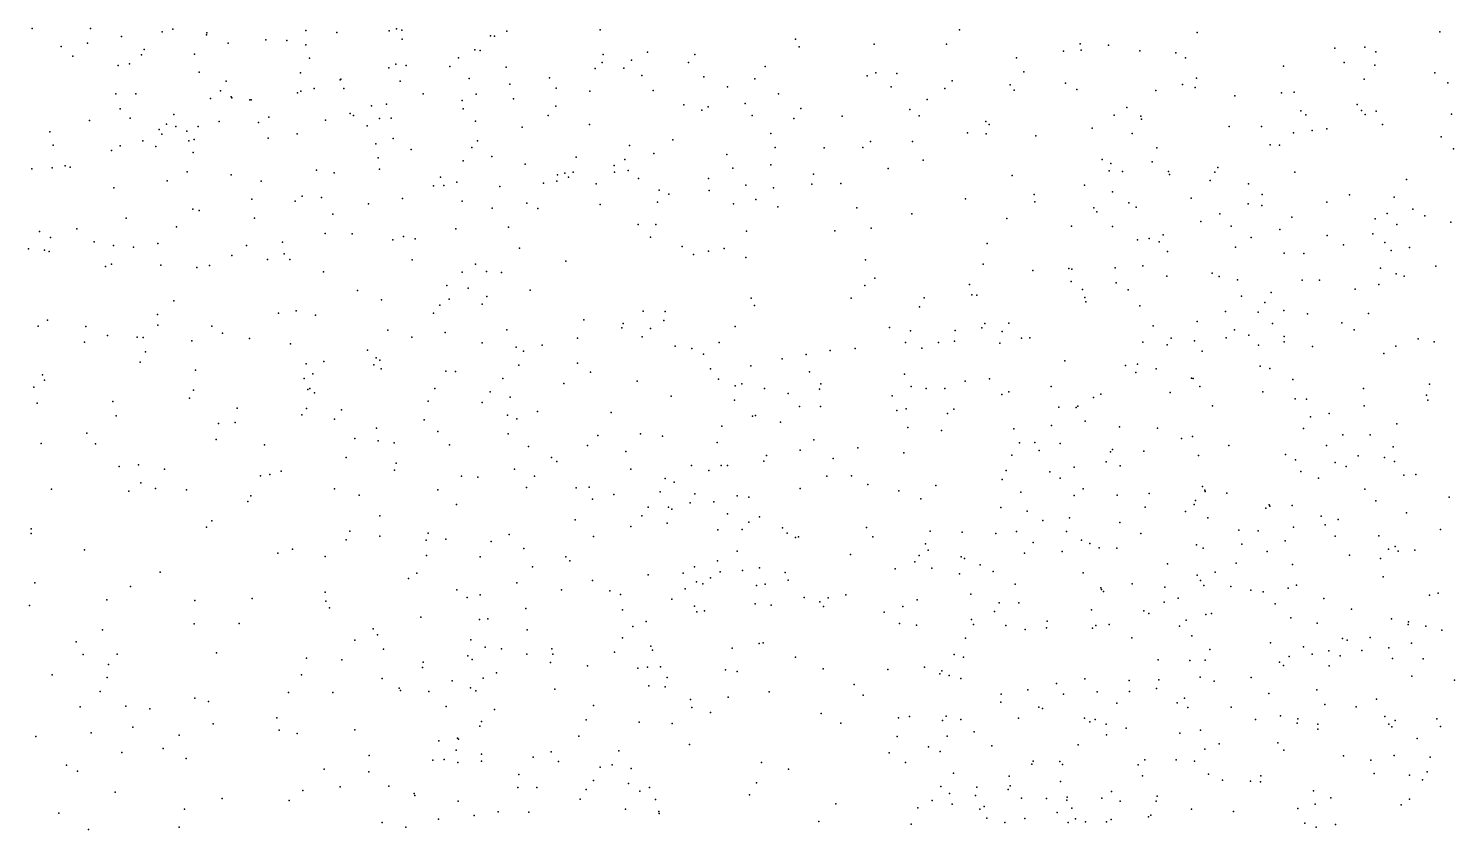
# Model space of a CAD drawing. Header units: metres. Extents: x -23.9 to 23.9, y -28.5 to 28.5.
# Drawn here: x -2.991 to -1.5, y 1.69 to 2.528 of the extents above; entities that cross this region are included whole.
import ezdxf

# ---------------------------------------------------------------- set-up
doc = ezdxf.new("R2010")
doc.units = ezdxf.units.M

msp = doc.modelspace()

# ---------------------------------------------------------------- linework, layer by layer
for p in [(-2.9878, 2.5278, 25.5295), (-2.9268, 2.5279, 26.5527), (-2.8516, 2.5243, 12.2034), (-2.8405, 2.5273, 15.6353), (-2.8055, 2.5212, 11.4111), (-2.8051, 2.5232, 12.7912), (-2.7015, 2.5257, 26.2805), (-2.6691, 2.5237, 26.8213), (-2.6141, 2.5254, 27.6573), (-2.6065, 2.5277, 26.7381), (-2.601, 2.5261, 23.3274), (-2.4911, 2.5251, 14.0957), (-2.3935, 2.5266, 11.1531), (-2.0177, 2.5266, 11.2001), (-1.769, 2.5236, 25.8879), (-1.5152, 2.5243, 24.2584), (-2.9575, 2.5092, 27.2172), (-2.9297, 2.5125, 11.6852), (-2.8944, 2.5194, 26.6324), (-2.8705, 2.5059, 26.7122), (-2.7825, 2.5127, 12.9155), (-2.7434, 2.516, 26.9527), (-2.7213, 2.5153, 27.549), (-2.7015, 2.5108, 12.6779), (-2.6005, 2.5169, 13.9158), (-2.5084, 2.5204, 25.2455), (-2.5041, 2.5198, 13.9027), (-2.1891, 2.5168, 25.6775), (-2.1853, 2.5088, 24.5474), (-2.1069, 2.5116, 25.7114), (-2.0312, 2.5115, 22.9679), (-1.8913, 2.512, 24.4726), (-1.8619, 2.5105, 25.9055), (-1.6251, 2.5075, 24.3779), (-1.5936, 2.5084, 25.837), (-2.9453, 2.499, 11.7833), (-2.8859, 2.491, 11.5794), (-2.8732, 2.5005, 27.1105), (-2.8178, 2.501, 23.8413), (-2.6975, 2.4969, 12.4939), (-2.5416, 2.4971, 26.4778), (-2.5247, 2.5057, 26.6398), (-2.5192, 2.5049, 14.1776), (-2.3914, 2.4925, 24.8138), (-2.3904, 2.5008, 24.9055), (-2.3609, 2.4949, 14.6169), (-2.3441, 2.5031, 14.0003), (-2.3011, 2.4922, 15.2808), (-2.2946, 2.5008, 27.8071), (-1.9579, 2.4973, 24.5267), (-1.9089, 2.5042, 22.8458), (-1.8903, 2.5051, 27.7774), (-1.8291, 2.5047, 22.7901), (-1.7913, 2.5026, 24.9813), (-1.7814, 2.4971, 24.8886), (-1.6152, 2.4922, 24.6141), (-1.582, 2.5036, 25.491), (-2.8979, 2.4892, 12.8452), (-2.8131, 2.4821, 27.5087), (-2.7071, 2.4816, 12.9907), (-2.6146, 2.4866, 15.5915), (-2.6073, 2.4905, 25.3798), (-2.5966, 2.4891, 5.761), (-2.5508, 2.4883, 13.7836), (-2.4919, 2.4876, 14.3429), (-2.4464, 2.4763, 25.1746), (-2.3989, 2.486, 25.0234), (-2.3687, 2.4864, 23.1807), (-2.3498, 2.4787, 25.7262), (-2.2851, 2.4773, 23.1504), (-2.2209, 2.4883, 11.5292), (-2.1141, 2.4784, 13.9934), (-2.1053, 2.4816, 27.8327), (-2.0833, 2.4807, 24.5655), (-1.9503, 2.4827, 25.8736), (-1.6787, 2.4886, 24.6756), (-1.5832, 2.4894, 11.4263), (-1.5203, 2.4815, 24.4342), (-2.7907, 2.4628, 4.9235), (-2.7846, 2.4728, 27.6252), (-2.7065, 2.4625, 23.448), (-2.6926, 2.465, 12.3938), (-2.6654, 2.4741, 15.9685), (-2.6647, 2.4749, 12.5972), (-2.6618, 2.4651, 12.7982), (-2.6026, 2.4728, -21.137), (-2.5306, 2.4755, 15.5451), (-2.4879, 2.4698, 23.2363), (-2.4397, 2.4656, 24.5525), (-2.4043, 2.4622, 24.6955), (-2.3381, 2.4632, 15.3582), (-2.2602, 2.467, 25.7341), (-2.2317, 2.4753, 15.0319), (-2.0892, 2.4668, 11.1953), (-2.0329, 2.4651, -21.5062), (-2.0255, 2.473, 14.0023), (-1.9646, 2.4689, 27.8173), (-1.9605, 2.4634, 26.3409), (-1.9068, 2.4707, 26.4381), (-1.895, 2.4639, 25.975), (-1.8122, 2.4631, 27.7584), (-1.7845, 2.4694, 13.9705), (-1.7712, 2.4661, 24.8106), (-1.7699, 2.4759, 25.2592), (-1.6677, 2.4613, 27.6638), (-1.5942, 2.4749, 10.5911), (-1.507, 2.4709, 13.8104), (-2.9003, 2.4594, 25.5433), (-2.8794, 2.4594, 27.2852), (-2.8011, 2.4547, 23.6523), (-2.7795, 2.4563, 15.6532), (-2.7787, 2.4555, 24.0664), (-2.76, 2.4532, 26.8714), (-2.7586, 2.4531, 23.5306), (-2.7103, 2.4605, 27.7171), (-2.6328, 2.4471, 27.7809), (-2.6169, 2.4487, 26.0194), (-2.5788, 2.4595, 13.6851), (-2.5379, 2.4526, 26.346), (-2.5231, 2.4592, 11.217), (-2.4843, 2.4544, 25.8107), (-2.4399, 2.4467, 27.7758), (-2.306, 2.4482, 13.9238), (-2.2418, 2.4493, 15.1636), (-2.2071, 2.4594, -11.6297), (-2.0515, 2.4536, 25.8435), (-1.7298, 2.4575, 11.4571), (-1.681, 2.4606, 25.926), (-1.6016, 2.4484, 13.8778), (-2.9278, 2.4317, 27.112), (-2.8957, 2.444, 27.4255), (-2.885, 2.4341, 27.0368), (-2.8396, 2.438, 26.7772), (-2.7402, 2.4351, 24.2661), (-2.6809, 2.4319, 13.8414), (-2.655, 2.4388, 25.4356), (-2.6514, 2.4368, 12.6884), (-2.6245, 2.4337, 23.338), (-2.612, 2.4342, 26.117), (-2.5369, 2.4438, 25.8891), (-2.4478, 2.437, 14.472), (-2.2873, 2.4424, 24.5767), (-2.2804, 2.4459, 10.8744), (-2.2344, 2.4369, 14.8339), (-2.1908, 2.4338, 9.0281), (-2.1835, 2.4442, 25.7828), (-2.1404, 2.4363, 26.4113), (-2.0695, 2.4431, 26.3634), (-2.0597, 2.4364, 18.8971), (-1.8559, 2.4372, 26.0818), (-1.8428, 2.4453, 26.5125), (-1.8279, 2.4362, 25.1666), (-1.8273, 2.4332, 26.3818), (-1.6606, 2.4419, 25.4741), (-1.6555, 2.4377, 15.1876), (-1.5972, 2.4422, 18.0851), (-1.5932, 2.4378, 24.4828), (-1.5817, 2.4415, 27.6977), (-1.503, 2.4384, 22.6915), (-2.9692, 2.4196, 11.9472), (-2.8549, 2.4223, 24.1862), (-2.8522, 2.4173, 12.281), (-2.8473, 2.4278, 27.1452), (-2.8375, 2.4253, 27.7047), (-2.826, 2.4203, 12.9825), (-2.8142, 2.4253, 11.4766), (-2.7922, 2.4306, 25.5158), (-2.7511, 2.4295, 11.3893), (-2.7106, 2.4176, 27.811), (-2.6374, 2.4259, 26.7088), (-2.5239, 2.4308, 27.804), (-2.4751, 2.4247, 25.2497), (-2.4047, 2.4273, 26.3979), (-2.2149, 2.418, 27.8441), (-2.0094, 2.4187, 26.1937), (-1.9901, 2.4307, 26.4826), (-1.9899, 2.4176, 11.2615), (-1.9866, 2.4274, 26.0162), (-1.8789, 2.4237, 24.5286), (-1.8369, 2.4182, 12.2743), (-1.7357, 2.4254, 22.7263), (-1.7016, 2.4255, 13.9332), (-1.6682, 2.4189, 11.5357), (-1.6488, 2.4211, 24.5725), (-1.6334, 2.4228, 22.6996), (-1.5752, 2.4274, 10.052), (-2.9658, 2.4058, 11.8578), (-2.8957, 2.405, 12.9352), (-2.872, 2.4105, 15.6739), (-2.8582, 2.4044, 11.5508), (-2.8238, 2.4105, -17.5077), (-2.8182, 2.4116, 23.8793), (-2.7407, 2.4133, 13.1192), (-2.6282, 2.4072, 14.1323), (-2.6099, 2.4129, 12.8564), (-2.5277, 2.4034, 26.0602), (-2.5217, 2.4104, 26.2309), (-2.3627, 2.4054, 15.4158), (-2.3177, 2.4114, 27.8411), (-2.2105, 2.4033, 11.2019), (-2.1594, 2.4029, 25.8903), (-2.1189, 2.4033, 26.3037), (-2.1109, 2.4096, 24.6468), (-2.0667, 2.4098, 26.4472), (-1.9377, 2.4157, 13.9872), (-1.8113, 2.4031, 26.1849), (-1.6927, 2.4062, 26.0012), (-1.6829, 2.4058, -22.8841), (-1.514, 2.4145, 25.5984), (-1.5008, 2.4021, 27.74), (-2.9046, 2.4002, 11.6365), (-2.8192, 2.3982, 23.7913), (-2.6258, 2.3926, -13.3804), (-2.5914, 2.4014, 13.5875), (-2.537, 2.3893, 26.6301), (-2.5068, 2.394, 17.5297), (-2.4185, 2.3933, 25.9209), (-2.3676, 2.3907, 14.5632), (-2.3373, 2.3971, 11.2036), (-2.261, 2.3959, 14.7446), (-2.0555, 2.39, 22.9478), (-1.8683, 2.3909, 24.8542), (-1.8163, 2.3885, 25.2617), (-2.988, 2.3809, 27.4213), (-2.9669, 2.3821, 27.262), (-2.953, 2.3843, 12.1486), (-2.948, 2.3827, 25.5633), (-2.8257, 2.3778, 24.0186), (-2.7796, 2.3749, 26.7459), (-2.6903, 2.3798, 15.6449), (-2.6717, 2.3768, 15.4658), (-2.6242, 2.3808, 11.3122), (-2.5606, 2.3724, 27.8955), (-2.472, 2.3859, 11.2405), (-2.4381, 2.3747, 15.5056), (-2.4306, 2.3765, 26.2065), (-2.4265, 2.3724, 26.0398), (-2.4218, 2.3774, 13.8049), (-2.3788, 2.3847, 26.2863), (-2.3787, 2.3775, 26.4957), (-2.3641, 2.3792, 23.1797), (-2.2547, 2.3818, 26.3021), (-2.2149, 2.3851, 15.0563), (-2.1703, 2.3755, 26.2307), (-2.0924, 2.3815, -20.8908), (-1.9627, 2.3741, 24.6606), (-1.861, 2.3791, 27.7991), (-1.8593, 2.3865, 25.0118), (-1.8473, 2.3784, 11.4097), (-1.799, 2.3783, 24.7691), (-1.7979, 2.3752, 26.4888), (-1.7507, 2.3776, 24.6865), (-1.7476, 2.3823, 26.0747), (-1.6669, 2.3775, 24.4023), (-2.9021, 2.3612, -24.0487), (-2.8464, 2.3685, 26.6354), (-2.7481, 2.3683, 23.5186), (-2.5679, 2.3634, 12.7638), (-2.5571, 2.3635, 11.1778), (-2.5434, 2.3672, 14.3533), (-2.4984, 2.3625, 13.7258), (-2.4529, 2.366, 26.568), (-2.4388, 2.368, -21.7287), (-2.3976, 2.3654, 27.8551), (-2.3536, 2.3711, 25.9789), (-2.3317, 2.3586, 26.0676), (-2.2801, 2.371, 26.4382), (-2.2794, 2.3583, 15.305), (-2.2413, 2.3641, 26.0114), (-2.2121, 2.3611, 23.1164), (-2.1722, 2.3649, 26.14), (-2.1418, 2.3657, 24.7118), (-1.8869, 2.3639, 19.4026), (-1.8576, 2.3571, 22.7705), (-1.7554, 2.3688, 24.562), (-1.7154, 2.3652, 10.5745), (-1.5502, 2.3698, 25.9076), (-2.7579, 2.3494, 27.8919), (-2.7125, 2.3471, 12.4601), (-2.7054, 2.3526, 13.2028), (-2.6852, 2.351, 14.1665), (-2.6358, 2.3444, 13.1444), (-2.6002, 2.35, 12.5941), (-2.5379, 2.3471, 12.9908), (-2.4704, 2.3452, 14.4539), (-2.3934, 2.3439, 11.2489), (-2.3337, 2.3461, 5.2411), (-2.3216, 2.3544, 15.2045), (-2.2542, 2.3444, 13.9016), (-2.2308, 2.3488, 15.1746), (-2.0114, 2.3495, 22.8865), (-1.9396, 2.3542, 27.8298), (-1.939, 2.3464, 24.7693), (-1.8406, 2.3455, 10.6065), (-1.7755, 2.3502, 10.5018), (-1.7158, 2.3445, 24.4733), (-1.7015, 2.3427, 13.9), (-1.701, 2.3543, 10.6969), (-1.6334, 2.3461, 10.4204), (-1.6097, 2.3539, 10.6612), (-1.563, 2.3515, 11.4978), (-2.8893, 2.3294, 13.0656), (-2.8196, 2.3388, 11.472), (-2.8129, 2.3375, 15.6755), (-2.7552, 2.3293, 25.5148), (-2.6731, 2.3337, 23.4159), (-2.5066, 2.34, 15.5585), (-2.4588, 2.3397, 25.2441), (-2.2077, 2.3412, 14.9517), (-2.125, 2.3402, 11.2602), (-2.0676, 2.3341, 24.7433), (-1.9681, 2.3291, 13.9603), (-1.877, 2.3404, 13.9535), (-1.8741, 2.336, 25.1151), (-1.8327, 2.3411, 24.6392), (-1.7455, 2.3338, 22.719), (-1.6701, 2.3305, 11.626), (-1.5827, 2.3289, -11.3698), (-1.5702, 2.3342, 13.8104), (-1.5436, 2.3389, 10.4323), (-1.5308, 2.3318, 14.8482), (-2.98, 2.3154, 27.7633), (-2.9409, 2.3181, 24.062), (-2.8366, 2.3203, 12.3936), (-2.6813, 2.3135, 14.2489), (-2.653, 2.313, 12.5127), (-2.5445, 2.3182, 27.959), (-2.4894, 2.3201, 12.8433), (-2.3539, 2.3229, 24.8787), (-2.3353, 2.3228, 13.8441), (-2.2404, 2.3159, 27.8782), (-2.148, 2.3163, 27.8632), (-2.1101, 2.3188, 26.465), (-1.9004, 2.3209, 10.5216), (-1.8575, 2.3206, 10.4155), (-1.8045, 2.312, 25.3584), (-1.7652, 2.3258, 26.215), (-1.7334, 2.321, 10.3546), (-1.6825, 2.3175, 10.8317), (-1.5852, 2.3129, 10.3419), (-1.5602, 2.3228, -11.1923), (-1.5036, 2.3254, 13.7446), (-2.9915, 2.2973, 12.2033), (-2.9685, 2.3093, 13.0334), (-2.9228, 2.3045, 26.4394), (-2.9026, 2.3008, 12.3433), (-2.8816, 2.2991, 15.1208), (-2.8562, 2.3029, 26.5065), (-2.7634, 2.301, 26.6182), (-2.726, 2.3043, 27.959), (-2.6104, 2.3069, 15.6252), (-2.5991, 2.3103, 13.9654), (-2.5869, 2.3079, 13.73), (-2.4778, 2.2979, 12.7457), (-2.3408, 2.3097, 17.8729), (-2.3078, 2.2998, 24.8046), (-2.2637, 2.2976, 9.882), (-1.9888, 2.3029, 26.4886), (-1.8315, 2.3066, 11.5001), (-1.8191, 2.3083, 12.1844), (-1.8088, 2.3046, 24.7218), (-1.7288, 2.2991, 25.4741), (-1.7127, 2.3092, 27.7185), (-1.633, 2.3113, -11.3128), (-1.6159, 2.3016, 25.9811), (-1.5729, 2.3041, 19.5984), (-1.547, 2.2988, -11.5728), (-2.9749, 2.296, 11.6522), (-2.97, 2.2946, 23.9864), (-2.7788, 2.2905, 23.6306), (-2.7416, 2.2861, 24.1366), (-2.7241, 2.2922, 11.3969), (-2.7183, 2.2863, 23.4904), (-2.5901, 2.286, 25.4134), (-2.4295, 2.2846, 26.5454), (-2.2959, 2.2915, 14.6452), (-2.2801, 2.295, 26.487), (-2.2411, 2.2882, 11.2779), (-2.116, 2.2858, 24.7987), (-1.8002, 2.2947, 10.3032), (-1.6781, 2.2927, -11.3846), (-1.6576, 2.2926, -11.2294), (-1.5661, 2.2955, -11.1194), (-2.9109, 2.2787, 13.1543), (-2.9046, 2.2813, 11.5403), (-2.8532, 2.2801, 23.9038), (-2.8154, 2.2777, 13.2623), (-2.8022, 2.2799, 23.7318), (-2.683, 2.2733, 15.6522), (-2.5379, 2.273, 12.5993), (-2.5239, 2.2814, 25.3479), (-2.5124, 2.2737, -22.3447), (-2.4969, 2.2725, 12.984), (-1.9928, 2.2812, 10.4925), (-1.9411, 2.2748, 10.7861), (-1.9033, 2.2768, 24.9717), (-1.9001, 2.2762, 24.8817), (-1.8549, 2.2774, 27.8075), (-1.8258, 2.2797, 12.1035), (-1.8009, 2.2686, 13.906), (-1.7533, 2.272, 26.3465), (-1.7461, 2.2683, 11.6389), (-1.5774, 2.2771, 10.2579), (-1.5608, 2.2713, 10.9066), (-1.5524, 2.2687, -11.036), (-1.5193, 2.2793, -11.6492), (-2.6474, 2.2536, 28.0122), (-2.5538, 2.2589, 11.3156), (-2.5315, 2.2561, 26.6147), (-2.4666, 2.2542, 25.2608), (-2.1166, 2.259, 23.0182), (-2.1063, 2.2665, 11.3136), (-2.0072, 2.26, 22.876), (-1.901, 2.2632, 10.3051), (-1.8891, 2.2548, 25.2665), (-1.8537, 2.2618, 26.5296), (-1.8412, 2.2545, 22.7536), (-1.7268, 2.2649, 10.2311), (-1.6593, 2.2645, 11.7165), (-1.641, 2.2645, -11.5681), (-1.6037, 2.2551, 11.6453), (-1.5791, 2.26, 27.7484), (-2.8396, 2.243, 15.6799), (-2.6221, 2.244, 23.3778), (-2.5613, 2.2383, 13.4239), (-2.5516, 2.2445, -12.0317), (-2.5168, 2.2393, 28.0206), (-2.5122, 2.2474, 13.7539), (-2.2356, 2.2458, 24.8172), (-2.2322, 2.2382, 15.1854), (-2.131, 2.2456, 13.9005), (-2.0547, 2.246, 10.548), (-2.0048, 2.2493, 10.3933), (-1.9994, 2.249, 13.922), (-1.8867, 2.2463, 13.9096), (-1.8854, 2.2419, 10.9066), (-1.8289, 2.2378, 18.4747), (-1.7228, 2.2479, -11.4917), (-1.6984, 2.2411, 26.1386), (-1.6918, 2.2517, 10.9549), (-2.9715, 2.2226, 12.3025), (-2.8567, 2.2285, 25.5495), (-2.73, 2.23, 11.3333), (-2.7116, 2.2326, 13.3514), (-2.6913, 2.228, 26.6229), (-2.5678, 2.23, 13.3002), (-2.4106, 2.2232, 25.149), (-2.3487, 2.2321, 14.5785), (-2.327, 2.2225, 15.3774), (-2.3257, 2.2319, 24.8874), (-2.0595, 2.2367, 10.6529), (-1.7395, 2.2317, 8.5904), (-1.7051, 2.2312, -11.5639), (-1.6784, 2.2327, -11.0762), (-1.6538, 2.2292, -11.6418), (-1.59, 2.2297, 25.6091), (-2.9815, 2.2163, 25.5706), (-2.9315, 2.2161, 26.3686), (-2.8562, 2.2173, 27.975), (-2.7997, 2.2165, 12.4803), (-2.7887, 2.2091, 11.2656), (-2.6157, 2.2122, 15.6213), (-2.5557, 2.2098, 13.9124), (-2.4913, 2.2127, 13.0601), (-2.3709, 2.2148, 12.8837), (-2.3694, 2.2192, 12.7873), (-2.341, 2.214, 12.7003), (-2.2524, 2.2161, 14.7536), (-2.0908, 2.2151, 27.8657), (-2.0689, 2.2117, 22.9597), (-2.0222, 2.2119, 24.8739), (-1.9943, 2.2147, 25.0576), (-1.9912, 2.2192, 10.2965), (-1.9731, 2.2107, 25.1545), (-1.9659, 2.2196, 24.9521), (-1.815, 2.2167, 25.3737), (-1.7692, 2.2213, -11.2305), (-1.7299, 2.2127, 25.4966), (-1.6904, 2.2193, 13.8248), (-1.6177, 2.22, 13.7767), (-1.605, 2.2127, 10.1599), (-2.9329, 2.1995, 15.6765), (-2.9089, 2.2065, 17.012), (-2.878, 2.2049, 11.3455), (-2.8717, 2.2047, 12.4327), (-2.8207, 2.2011, 13.2208), (-2.7603, 2.2036, 13.2858), (-2.7175, 2.1979, -18.936), (-2.5904, 2.205, 13.4984), (-2.517, 2.1989, 13.1438), (-2.4813, 2.1946, 15.5362), (-2.4543, 2.1965, 26.5695), (-2.4174, 2.204, 14.5017), (-2.3497, 2.2053, 13.7526), (-2.3152, 2.1956, 24.9948), (-2.2975, 2.1932, 26.5093), (-2.2692, 2.1993, 12.7491), (-2.1268, 2.193, 12.7161), (-2.0743, 2.1994, 25.1135), (-2.0569, 2.1935, 10.3465), (-2.0395, 2.1994, 10.8289), (-2.0228, 2.2007, 12.7054), (-1.9755, 2.1985, 12.5323), (-1.9528, 2.2038, 12.6452), (-1.9441, 2.2043, 22.8316), (-1.826, 2.1998, 11.0012), (-1.8003, 2.1968, 10.149), (-1.7962, 2.204, -11.4408), (-1.7719, 2.2009, 27.7516), (-1.7387, 2.2042, 26.2611), (-1.715, 2.2071, 10.1458), (-1.7048, 2.1967, 22.7089), (-1.6781, 2.2001, 11.8333), (-1.6779, 2.2055, 11.0241), (-1.6483, 2.1951, -10.988), (-1.5614, 2.1956, -10.9368), (-1.5379, 2.203, 13.68), (-1.5212, 2.2001, 11.0017), (-2.8748, 2.1787, 4.7439), (-2.8691, 2.1895, 11.2067), (-2.6826, 2.1793, 23.501), (-2.6368, 2.1913, 14.1131), (-2.6278, 2.1831, 10.0182), (-2.6239, 2.1808, 13.4184), (-2.4737, 2.1904, 13.6715), (-2.4173, 2.1778, 12.6623), (-2.2855, 2.187, 15.3104), (-2.2033, 2.1821, 12.6558), (-2.1781, 2.1866, 27.9002), (-2.1528, 2.1908, 25.0754), (-1.9076, 2.18, 10.1789), (-1.7637, 2.1904, 26.4288), (-1.5738, 2.1877, 11.7526), (-2.9769, 2.1656, 13.118), (-2.817, 2.1705, 11.1266), (-2.701, 2.177, 11.1328), (-2.6942, 2.1667, 25.4694), (-2.6304, 2.176, 14.3406), (-2.6226, 2.1716, 23.4222), (-2.5549, 2.1694, 14.4052), (-2.5448, 2.1689, 25.3523), (-2.4785, 2.1757, 11.2325), (-2.4035, 2.1681, 15.4682), (-2.2782, 2.1719, 13.7853), (-2.236, 2.1749, 11.2883), (-2.1745, 2.1686, 25.192), (-2.0753, 2.1661, 12.5735), (-1.844, 2.1753, -11.3732), (-1.8332, 2.1679, 13.8471), (-1.8315, 2.1766, -11.233), (-1.812, 2.1718, -11.1573), (-1.7032, 2.1745, -11.6779), (-1.6929, 2.1721, 27.7058), (-2.9861, 2.1526, 11.2084), (-2.9747, 2.1598, 27.9408), (-2.8189, 2.1493, 28.0394), (-2.7031, 2.1618, 14.237), (-2.6992, 2.15, 26.5185), (-2.6973, 2.1513, 13.3229), (-2.5666, 2.1511, 15.5895), (-2.4954, 2.1618, 23.3096), (-2.4316, 2.1563, 5.8892), (-2.3547, 2.159, 11.2596), (-2.2697, 2.1608, 12.8579), (-2.2523, 2.154, 25.1145), (-2.2453, 2.1561, 24.948), (-2.2216, 2.1512, 15.0848), (-2.164, 2.1504, 11.3243), (-2.1628, 2.1562, 10.5155), (-2.0682, 2.1534, 12.7717), (-2.0526, 2.1511, 25.3119), (-2.033, 2.1513, 10.9231), (-2.0117, 2.1588, 27.8429), (-1.9863, 2.1613, 13.8628), (-1.9219, 2.1532, 12.7424), (-1.7751, 2.162, -11.0739), (-1.7734, 2.1617, 11.7187), (-1.7663, 2.1532, 11.0672), (-1.6689, 2.1605, 10.0873), (-1.595, 2.1511, 11.8307), (-1.526, 2.1558, 10.1035), (-2.9824, 2.1357, 12.3379), (-2.9034, 2.1376, 25.5528), (-2.823, 2.141, 26.3816), (-2.6925, 2.1467, 11.0497), (-2.5735, 2.1379, 14.0292), (-2.5171, 2.1366, 13.7735), (-2.5087, 2.1478, 13.2882), (-2.4877, 2.142, 25.2677), (-2.3191, 2.1432, 25.1736), (-2.2529, 2.139, 27.994), (-2.1968, 2.146, 13.802), (-2.0881, 2.1436, 10.2852), (-1.9733, 2.145, 25.3509), (-1.9659, 2.1476, 26.5078), (-1.8775, 2.1419, 26.5437), (-1.8697, 2.1454, 25.3647), (-1.7974, 2.1471, -11.6039), (-1.7529, 2.133, -10.9971), (-1.7002, 2.1478, 26.172), (-1.6665, 2.1402, 25.5688), (-1.6548, 2.14, -10.9168), (-1.5942, 2.1332, 22.6963), (-1.5291, 2.1441, 27.7929), (-1.5278, 2.139, -11.8312), (-2.8997, 2.1226, 13.166), (-2.7734, 2.1307, 25.5083), (-2.7055, 2.1237, 8.6928), (-2.7007, 2.1303, 23.5814), (-2.6715, 2.1192, -19.6593), (-2.6641, 2.1289, 28.0945), (-2.5777, 2.1183, 11.0271), (-2.4905, 2.1232, 11.1193), (-2.4806, 2.1193, 13.6088), (-2.459, 2.127, 13.1318), (-2.382, 2.1259, 28.0645), (-2.2342, 2.1224, 14.8421), (-2.2309, 2.1228, 26.5084), (-2.1849, 2.1325, 25.2837), (-2.163, 2.1324, 23.0993), (-2.0831, 2.1281, 26.4941), (-2.0735, 2.1299, 11.3833), (-2.0302, 2.1251, 12.4871), (-2.0237, 2.1295, 10.1982), (-1.9138, 2.1315, 12.5261), (-1.8956, 2.1314, 27.8046), (-1.8938, 2.1327, 11.5515), (-1.6506, 2.1215, -11.7895), (-1.631, 2.125, 26.0481), (-2.9306, 2.1045, 12.416), (-2.7927, 2.1145, 23.7245), (-2.7754, 2.1155, 12.5345), (-2.6275, 2.1096, 12.5999), (-2.5635, 2.1061, 28.1088), (-2.4896, 2.1036, 14.4677), (-2.3512, 2.1036, 23.264), (-2.2664, 2.1116, 25.254), (-2.2049, 2.1158, 10.6011), (-2.0718, 2.1103, 25.3856), (-2.0366, 2.1073, 22.9444), (-1.9609, 2.1089, 11.0374), (-1.9214, 2.1125, 9.4881), (-1.8863, 2.117, -11.4534), (-1.8502, 2.1109, 12.6534), (-1.8107, 2.1097, 26.4858), (-1.6577, 2.1094, 13.6982), (-1.5601, 2.1141, 25.9573), (-2.9784, 2.0936, 15.6504), (-2.9216, 2.0933, 11.0024), (-2.7952, 2.0979, -14.2689), (-2.7447, 2.0921, 6.0705), (-2.6502, 2.0989, 23.5166), (-2.6259, 2.0965, 14.1399), (-2.6089, 2.0943, 26.6045), (-2.5512, 2.0922, 13.4011), (-2.4686, 2.0906, 12.6296), (-2.4069, 2.0914, 11.1456), (-2.3959, 2.1021, 26.562), (-2.3285, 2.1012, 13.6588), (-2.271, 2.0948, 14.7663), (-2.1699, 2.0973, 10.3601), (-2.1239, 2.0891, 12.5577), (-1.9549, 2.0943, 13.8024), (-1.939, 2.0946, 11.4842), (-1.9123, 2.0936, -11.3878), (-1.7856, 2.0989, 27.7523), (-1.7739, 2.101, 26.3106), (-1.7359, 2.0917, 10.0385), (-1.6337, 2.0914, -10.8606), (-1.6168, 2.1027, 9.2328), (-1.5881, 2.1028, -11.833), (-1.5639, 2.09, 16.3487), (-2.6592, 2.0789, 13.3583), (-2.4445, 2.0791, 23.3238), (-2.4389, 2.0747, 11.0524), (-2.3667, 2.0854, 15.3884), (-2.2222, 2.0752, 10.4829), (-2.2194, 2.081, 13.7148), (-2.1844, 2.0867, 10.7844), (-2.1499, 2.0781, 26.4757), (-2.076, 2.084, 10.955), (-1.9628, 2.0813, -12.3798), (-1.9345, 2.0864, -15.2282), (-1.8644, 2.0743, -11.6017), (-1.8598, 2.0848, -11.0885), (-1.8577, 2.0872, 13.7809), (-1.8247, 2.0857, 22.778), (-1.7678, 2.081, 25.5137), (-1.6767, 2.082, 11.8965), (-1.6661, 2.0764, -22.4414), (-1.6246, 2.0736, 27.7221), (-1.6007, 2.0807, 13.5872), (-1.573, 2.0791, 10.0356), (-1.5627, 2.0748, 13.5103), (-2.8968, 2.0694, 28.0441), (-2.8765, 2.0713, 23.7447), (-2.8493, 2.0669, 25.5126), (-2.7489, 2.0599, 26.3978), (-2.7392, 2.0611, 28.1096), (-2.7271, 2.0647, 10.9152), (-2.6088, 2.0658, -14.7685), (-2.6069, 2.0729, 15.5854), (-2.5385, 2.0596, 10.9661), (-2.4831, 2.0668, 13.5103), (-2.4624, 2.0594, 15.4825), (-2.3614, 2.0666, 14.6194), (-2.298, 2.0706, -13.9944), (-2.2799, 2.0654, 11.2275), (-2.267, 2.0705, 25.3507), (-2.2604, 2.0705, 15.1687), (-2.1563, 2.0593, 12.9183), (-2.1308, 2.0598, 11.3315), (-1.9689, 2.0655, 26.4348), (-1.923, 2.0641, -11.2272), (-1.8977, 2.0687, -11.5337), (-1.8496, 2.0704, 11.6033), (-1.6606, 2.0644, 11.1521), (-1.6133, 2.0696, 25.5982), (-1.5528, 2.0606, -10.8037), (-1.5405, 2.0612, 13.3804), (-2.9676, 2.0457, 26.2583), (-2.8865, 2.0438, 10.9133), (-2.8741, 2.0523, 26.3042), (-2.8585, 2.0466, 12.4865), (-2.8262, 2.0451, 13.2035), (-2.6714, 2.0463, 14.2154), (-2.5635, 2.0453, -12.8845), (-2.5214, 2.0584, 13.878), (-2.4705, 2.0476, 26.6209), (-2.4185, 2.0471, 25.2746), (-2.405, 2.0479, 13.3483), (-2.3256, 2.0571, -23.9234), (-2.3161, 2.053, 13.0477), (-2.1845, 2.0464, 23.2057), (-2.1134, 2.0506, 27.9251), (-2.0812, 2.0442, 25.4782), (-2.0424, 2.0497, 10.1371), (-1.9731, 2.0561, 10.0891), (-1.9123, 2.0572, 12.8859), (-1.8882, 2.0462, 25.4856), (-1.7634, 2.0487, 12.9518), (-1.761, 2.0448, 13.6772), (-1.642, 2.0575, -11.8423), (-1.5935, 2.0457, 11.1996), (-2.7622, 2.0328, 12.5557), (-2.7589, 2.039, 25.4663), (-2.6458, 2.0394, 26.5194), (-2.5437, 2.0297, 23.4564), (-2.4016, 2.0355, 12.6357), (-2.3792, 2.0403, 13.2198), (-2.3307, 2.043, 28.0774), (-2.2995, 2.0315, 15.2337), (-2.2945, 2.0408, 8.3779), (-2.2748, 2.0326, 23.2801), (-2.2504, 2.0388, 10.6581), (-2.2382, 2.0373, 12.6086), (-2.0581, 2.0358, 23.0169), (-1.9536, 2.0427, 26.333), (-1.8978, 2.0392, 12.7467), (-1.8529, 2.0396, 27.753), (-1.8192, 2.0412, 26.2402), (-1.7722, 2.0299, -11.7695), (-1.7708, 2.0339, 11.7556), (-1.7608, 2.0433, -10.9147), (-1.7379, 2.0417, -20.4695), (-1.6938, 2.0296, -10.8475), (-1.6696, 2.0286, 9.9863), (-1.582, 2.0337, -11.8853), (-1.5054, 2.0375, 13.0888), (-2.624, 2.018, 25.3659), (-2.4196, 2.0137, 14.5715), (-2.35, 2.0179, 13.4068), (-2.3434, 2.0271, 15.3209), (-2.3222, 2.0271, 13.5188), (-2.3184, 2.0249, 14.7158), (-2.2604, 2.0201, 26.5485), (-2.2267, 2.0169, 13.6168), (-1.9745, 2.0265, 13.7204), (-1.9468, 2.0227, 22.8916), (-1.9027, 2.0158, 26.19), (-1.8235, 2.027, -11.7211), (-1.7813, 2.0225, 12.8578), (-1.7578, 2.016, 26.1832), (-1.6973, 2.0259, 13.0351), (-1.6932, 2.0279, 13.6057), (-1.6392, 2.0177, 22.742), (-1.6216, 2.014, 13.4449), (-1.5501, 2.021, 25.6351), (-2.9889, 2.0042, 10.9172), (-2.9889, 1.9993, 13.1197), (-2.8054, 2.0062, 26.3335), (-2.7996, 2.0127, 15.6209), (-2.6555, 2.0018, 14.3006), (-2.5733, 1.9999, 13.4252), (-2.3615, 2.0067, 23.3375), (-2.3233, 2.0103, 25.3837), (-2.2706, 2.0033, 10.471), (-2.2449, 2.0038, 5.1705), (-2.2379, 2.0113, 10.7833), (-2.2029, 2.0055, 13.0275), (-2.198, 1.9999, 25.4887), (-2.1148, 2.0056, 26.392), (-2.0482, 2.0018, 12.5177), (-2.0149, 2.0008, 27.8163), (-1.9795, 1.9994, 12.9577), (-1.9582, 2.0014, -11.5008), (-1.9306, 2.0132, -11.134), (-1.9058, 2.0014, 12.5541), (-1.8499, 2.0109, -10.9799), (-1.828, 1.9994, 26.1187), (-1.7255, 2.003, -11.8309), (-1.7054, 2.0022, 25.5455), (-1.6684, 2.0062, 13.1165), (-1.6352, 2.0084, 11.8578), (-1.5146, 2.0036, 25.9649), (-2.6591, 1.9929, 23.6737), (-2.624, 1.9965, 28.1459), (-2.5754, 1.9923, 23.5298), (-2.5551, 1.9936, 14.03), (-2.5076, 1.9912, 13.7292), (-2.4886, 1.9985, 10.9118), (-2.4005, 1.9964, 26.6067), (-2.1891, 1.9954, 28.0115), (-2.1861, 1.9961, 26.4564), (-2.1082, 1.9961, 13.651), (-2.0532, 1.9888, 26.214), (-1.9407, 1.9899, 11.467), (-1.89, 1.9925, -11.6658), (-1.8815, 1.989, 12.9929), (-1.8714, 1.9846, 22.8528), (-1.853, 1.9842, 13.6346), (-1.7696, 1.9876, -10.8723), (-1.7627, 1.9842, 13.5683), (-1.7224, 1.9882, 16.8908), (-1.677, 1.9919, 11.1976), (-1.6248, 1.9967, 13.2992), (-1.5791, 1.9971, 26.025), (-1.562, 1.9858, 11.652), (-2.9329, 1.9825, 23.6706), (-2.7307, 1.9789, 10.8196), (-2.7152, 1.9831, 25.4176), (-2.6812, 1.9755, 13.3134), (-2.5752, 1.9765, 26.5757), (-2.5189, 1.9752, 13.9305), (-2.4735, 1.9836, 7.9793), (-2.4295, 1.975, 15.4069), (-2.4252, 1.9709, 25.3233), (-2.2707, 1.9709, 13.2115), (-2.2502, 1.9811, 10.355), (-2.1316, 1.9776, 26.2667), (-2.0644, 1.9698, 13.0238), (-2.0599, 1.9765, 10.0933), (-2.0506, 1.9821, 11.3778), (-2.0159, 1.9751, 26.1396), (-2.0126, 1.9733, 25.5635), (-1.9497, 1.979, 11.1365), (-1.9101, 1.9805, 10.0082), (-1.696, 1.9807, 27.6803), (-1.6096, 1.9768, 11.2504), (-1.5774, 1.9734, -11.9277), (-1.5688, 1.9829, 27.7478), (-1.5589, 1.981, 22.7454), (-1.5415, 1.9819, -10.7441), (-2.8538, 1.9591, 13.1776), (-2.5852, 1.9578, 14.1007), (-2.4643, 1.9645, 4.8635), (-2.3433, 1.9563, 10.986), (-2.3068, 1.9579, 10.6132), (-2.2948, 1.9645, 10.7381), (-2.2681, 1.9594, 13.2997), (-2.2446, 1.9607, 8.7545), (-2.2267, 1.9636, 13.481), (-2.2001, 1.9586, 10.2373), (-2.0849, 1.9626, 23.1346), (-2.0465, 1.9633, 13.6042), (-2.0175, 1.9571, -21.2186), (-1.9961, 1.9666, -11.3094), (-1.9824, 1.9596, 22.9665), (-1.8882, 1.9582, 26.0617), (-1.8002, 1.9678, 13.0785), (-1.7689, 1.956, 22.8149), (-1.7501, 1.9591, 26.066), (-1.7281, 1.9683, 11.8145), (-1.6694, 1.9671, 26.0965), (-1.5746, 1.954, 18.5021), (-2.9848, 1.9478, 12.3624), (-2.8849, 1.9439, 15.5979), (-2.5941, 1.9525, 12.6236), (-2.5434, 1.9404, 25.3002), (-2.4808, 1.9478, 23.4869), (-2.4339, 1.9404, 28.1425), (-2.4014, 1.9503, 12.6388), (-2.3836, 1.9395, 25.4057), (-2.3046, 1.9414, 28.0966), (-2.2927, 1.9488, 12.6264), (-2.2862, 1.9468, 14.9963), (-2.2781, 1.9531, 23.3457), (-2.2301, 1.945, 11.0467), (-2.221, 1.9465, 13.3721), (-2.1968, 1.9505, 13.1661), (-1.9596, 1.9463, 13.0678), (-1.8699, 1.9425, 11.1841), (-1.8693, 1.941, 12.6346), (-1.8371, 1.9466, 12.715), (-1.8028, 1.9432, 13.4951), (-1.7656, 1.9503, 11.7016), (-1.762, 1.9449, 11.207), (-1.7339, 1.9439, 13.3401), (-1.7128, 1.9402, -18.5069), (-1.6738, 1.9424, -10.7812), (-1.665, 1.9453, 22.7825), (-2.9095, 1.93, 12.4484), (-2.8174, 1.9294, 28.1171), (-2.7577, 1.9315, 15.5708), (-2.6811, 1.938, 12.5914), (-2.6805, 1.9288, 14.2397), (-2.5328, 1.9324, 13.5929), (-2.519, 1.9352, 14.5146), (-2.3724, 1.9357, 23.4205), (-2.3186, 1.9309, 15.1433), (-2.2315, 1.9258, 26.3897), (-2.2147, 1.9243, 11.1592), (-2.18, 1.9326, 13.2641), (-2.1636, 1.9278, 26.1947), (-2.1551, 1.9322, 11.2502), (-2.1365, 1.9352, 25.5706), (-2.0618, 1.9302, 11.105), (-2.0059, 1.9361, -11.3815), (-1.976, 1.927, 12.4685), (-1.9555, 1.9269, -11.5979), (-1.867, 1.9388, -11.7345), (-1.8036, 1.9275, 13.2299), (-1.7891, 1.9317, 12.784), (-1.7001, 1.9385, 12.9032), (-1.6875, 1.9259, -11.8984), (-1.6367, 1.9315, 25.5559), (-1.5262, 1.9349, 11.4472), (-1.517, 1.9369, 25.6351), (-2.9905, 1.9241, 28.0236), (-2.6765, 1.9215, 26.4282), (-2.5812, 1.9118, 23.6811), (-2.5196, 1.9095, 13.6809), (-2.511, 1.91, 15.4257), (-2.4714, 1.9211, 14.5873), (-2.3701, 1.9197, 26.6448), (-2.2948, 1.9234, 26.5436), (-2.2925, 1.9173, 10.3963), (-2.2845, 1.9184, 25.5186), (-2.1599, 1.9229, 23.3542), (-2.0963, 1.917, 13.2167), (-2.0771, 1.9232, 26.0877), (-2.0051, 1.9096, 26.0263), (-1.9809, 1.9178, -11.1382), (-1.8797, 1.9195, 13.1757), (-1.8248, 1.9185, 13.3964), (-1.8196, 1.9156, 11.6386), (-1.76, 1.9148, -11.8515), (-1.7539, 1.9158, 27.6634), (-1.6712, 1.9111, 26.0153), (-1.6076, 1.9201, 12.9733), (-1.5659, 1.9103, -11.9571), (-2.914, 1.8986, 25.4433), (-2.8183, 1.9048, 12.5136), (-2.7712, 1.9054, 23.6931), (-2.6309, 1.8996, 13.3984), (-2.47, 1.8985, 12.633), (-2.3592, 1.9021, 10.9053), (-2.3455, 1.9072, 14.8182), (-2.0804, 1.9051, 23.2348), (-2.0626, 1.9035, 13.3391), (-2.003, 1.9041, 13.4038), (-1.9692, 1.9033, 10.0003), (-1.949, 1.8989, -11.0405), (-1.9266, 1.9008, 13.3453), (-1.926, 1.9076, 11.4907), (-1.8784, 1.9003, 25.9766), (-1.8751, 1.9032, 27.6897), (-1.8611, 1.9041, -10.9182), (-1.7874, 1.9023, 25.9768), (-1.7804, 1.9089, -10.8433), (-1.6436, 1.9055, 11.8018), (-1.5482, 1.9041, -8.9646), (-1.5479, 1.9069, -8.8701), (-1.5298, 1.9023, 25.9826), (-1.5132, 1.8983, -8.7772), (-2.9418, 1.8862, 10.796), (-2.65, 1.8878, 25.2947), (-2.6264, 1.8934, 14.1473), (-2.5287, 1.8883, 13.9298), (-2.514, 1.8805, 28.1589), (-2.3701, 1.8903, 17.1567), (-2.3404, 1.8815, 14.9322), (-2.2555, 1.8796, 26.234), (-2.2271, 1.8845, 23.4279), (-2.2231, 1.8852, 25.5701), (-2.0113, 1.8899, -11.4738), (-1.8373, 1.8902, -11.8025), (-1.7746, 1.8922, 17.8465), (-1.6924, 1.8852, -8.8603), (-1.658, 1.8807, 11.2511), (-1.6171, 1.8896, -9.0237), (-1.612, 1.8878, 22.8148), (-1.5882, 1.8906, -8.7661), (-1.5686, 1.8798, 11.3164), (-1.545, 1.8846, 6.6462), (-2.9343, 1.8728, 28.0704), (-2.8989, 1.8733, 23.635), (-2.795, 1.8745, 25.3819), (-2.7008, 1.869, 10.7474), (-2.6637, 1.8674, 14.3039), (-2.6203, 1.8784, 15.48), (-2.5788, 1.8648, 13.4863), (-2.5319, 1.8713, 10.7883), (-2.5274, 1.8675, -17.8669), (-2.4969, 1.8788, 23.6217), (-2.4702, 1.8733, 25.3726), (-2.4441, 1.8786, 23.5532), (-2.4431, 1.873, 14.6684), (-2.3784, 1.8754, 15.1967), (-2.3388, 1.8773, 15.0254), (-2.1893, 1.8699, 12.583), (-2.0232, 1.8727, -11.2578), (-2.0134, 1.87, 23.1227), (-1.8098, 1.8674, 9.931), (-1.7766, 1.8666, 11.6932), (-1.7608, 1.8668, 25.5936), (-1.7559, 1.8781, 19.0527), (-1.6828, 1.8647, -9.0901), (-1.6728, 1.8709, 9.9168), (-1.6488, 1.8731, 11.7062), (-1.6315, 1.8765, -11.9452), (-1.6196, 1.8715, -10.7303), (-1.5969, 1.877, 27.6851), (-1.5649, 1.8686, 11.4017), (-1.5325, 1.8682, -9.1354), (-2.9668, 1.8516, 26.2197), (-2.9079, 1.8625, 8.3974), (-2.706, 1.8516, 12.5723), (-2.5794, 1.8591, 14.0634), (-2.5019, 1.8536, 15.3602), (-2.4455, 1.8643, 10.8196), (-2.4068, 1.8608, 14.7522), (-2.3543, 1.8586, 25.5112), (-2.3442, 1.8596, 10.6372), (-2.3306, 1.8599, 23.5024), (-2.2626, 1.8568, 10.8985), (-2.2504, 1.855, 10.2476), (-2.1604, 1.8578, 28.016), (-2.0927, 1.8571, 23.3919), (-2.0542, 1.8596, 10.039), (-2.0383, 1.8527, -11.3539), (-2.0362, 1.8558, 12.4947), (-2.0285, 1.8507, 11.1752), (-1.6786, 1.8612, -8.7066), (-1.6309, 1.8608, 11.6021), (-1.5444, 1.8502, 25.5805), (-2.9092, 1.8488, 13.1609), (-2.6215, 1.8477, 12.6019), (-2.6039, 1.8377, 28.1702), (-2.6024, 1.8352, 14.3727), (-2.5484, 1.8451, 25.2527), (-2.5292, 1.8379, 14.5406), (-2.5237, 1.8348, 13.8352), (-2.5158, 1.8482, 26.623), (-2.441, 1.8364, 15.2701), (-2.3428, 1.8401, 26.5893), (-2.3256, 1.839, 10.4111), (-2.3233, 1.8489, 26.3836), (-2.1278, 1.8416, 11.2344), (-2.0162, 1.8477, 25.6506), (-1.9463, 1.8359, 23.0528), (-1.9163, 1.8426, 25.6504), (-1.8866, 1.8475, -11.7626), (-1.8401, 1.8457, 12.6784), (-1.8115, 1.8373, -11.8478), (-1.8092, 1.8462, -8.8777), (-1.766, 1.8492, -9.0362), (-1.7512, 1.8448, 12.82), (-1.7125, 1.8487, 11.7609), (-1.6438, 1.8358, 25.5837), (-1.4999, 1.846, -9.1946), (-2.9165, 1.834, 15.5188), (-2.8177, 1.8272, 15.5067), (-2.8032, 1.8235, 28.1337), (-2.7196, 1.8331, 23.6876), (-2.6731, 1.833, 13.3521), (-2.5727, 1.8341, 15.4114), (-2.2989, 1.8256, 25.5755), (-2.2596, 1.8283, 28.0888), (-2.2168, 1.8336, 26.082), (-2.1183, 1.8302, 25.6479), (-1.9746, 1.8229, 11.4557), (-1.9741, 1.8312, -11.6471), (-1.9089, 1.8312, 11.53), (-1.8736, 1.8339, 12.5904), (-1.8531, 1.8218, 22.9755), (-1.8398, 1.834, 11.6282), (-1.7899, 1.8221, 11.2461), (-1.7824, 1.8271, 7.084), (-1.6941, 1.8321, -9.1703), (-1.6356, 1.8204, -9.2238), (-1.5816, 1.8262, 9.9112), (-2.9375, 1.8182, 12.3996), (-2.8897, 1.8186, 26.2455), (-2.8646, 1.8161, 25.3667), (-2.7316, 1.8065, 15.4709), (-2.5547, 1.8185, 13.975), (-2.504, 1.8152, 23.701), (-2.4006, 1.8195, 12.6223), (-2.2976, 1.8175, 10.3172), (-2.2783, 1.8123, 12.6044), (-2.1623, 1.8111, 26.0024), (-2.0816, 1.8064, 27.9475), (-2.07, 1.8081, 6.0496), (-2.0315, 1.8084, -11.4993), (-1.9561, 1.8062, 27.759), (-1.9347, 1.8178, -11.7078), (-1.9308, 1.8163, -10.9684), (-1.8868, 1.8063, 11.2231), (-1.7789, 1.8174, -9.1235), (-1.7335, 1.8178, -8.6431), (-1.6819, 1.8087, 12.8915), (-1.6639, 1.8055, -10.7277), (-1.6027, 1.8182, 11.4631), (-1.5726, 1.8078, 12.9706), (-1.5182, 1.8055, -9.2681), (-2.9258, 1.791, 10.7333), (-2.8824, 1.7968, 16.0083), (-2.7984, 1.8004, 23.6495), (-2.7293, 1.7937, 17.0419), (-2.7104, 1.79, 10.7061), (-2.6501, 1.794, 23.7234), (-2.5194, 1.7977, 12.6091), (-2.5175, 1.8026, 25.369), (-2.4083, 1.8045, 14.8825), (-2.3527, 1.802, 26.5082), (-2.3181, 1.8005, 23.5654), (-2.1417, 1.8008, 10.0862), (-2.0354, 1.8037, -11.2005), (-2.0163, 1.8048, 23.3203), (-2.0022, 1.7918, 25.8964), (-1.8812, 1.8024, -8.9494), (-1.8758, 1.8048, -8.8525), (-1.8643, 1.7998, 27.6026), (-1.8435, 1.7959, -9.0993), (-1.7873, 1.7904, 15.1734), (-1.7655, 1.7938, 25.637), (-1.7082, 1.8048, 22.9037), (-1.6643, 1.8009, -8.5647), (-1.643, 1.7946, 25.9018), (-1.6428, 1.8, 27.6026), (-1.5687, 1.7998, -8.5432), (-1.5656, 1.7972, 27.6642), (-1.5621, 1.8039, -11.991), (-1.5146, 1.7976, 22.8746), (-2.984, 1.7869, 28.0365), (-2.8339, 1.7884, 10.7132), (-2.5623, 1.7824, 14.4475), (-2.5427, 1.7851, -24.5575), (-2.5417, 1.7843, 15.3151), (-2.4159, 1.7875, 23.639), (-2.3001, 1.7785, 26.118), (-2.083, 1.7871, 23.5274), (-2.0501, 1.7762, -11.3023), (-2.0307, 1.7873, 23.4017), (-1.9837, 1.7773, 23.4759), (-1.8937, 1.7782, -11.7747), (-1.8639, 1.7889, -17.8057), (-1.746, 1.7795, -11.9049), (-1.6846, 1.7805, -9.2671), (-1.539, 1.7849, -10.6807), (-2.894, 1.7702, -18.3026), (-2.8508, 1.7744, 12.4578), (-2.8265, 1.764, 13.2415), (-2.6353, 1.7673, 26.4797), (-2.5686, 1.7623, 26.5765), (-2.5566, 1.763, 13.6371), (-2.544, 1.7726, 10.7303), (-2.5178, 1.7612, 28.1579), (-2.5175, 1.7686, 26.6638), (-2.4637, 1.7653, 26.7379), (-2.4449, 1.771, 15.1086), (-2.4372, 1.761, 14.9851), (-2.3739, 1.7719, 10.7029), (-2.0913, 1.77, 11.3337), (-2.038, 1.7713, 25.6931), (-1.9407, 1.7613, -8.947), (-1.9128, 1.7609, -9.0665), (-1.8238, 1.7627, -9.2113), (-1.7909, 1.7625, 25.8494), (-1.7719, 1.7613, -8.5672), (-1.761, 1.7739, 9.8581), (-1.6785, 1.7726, 11.604), (-1.6159, 1.7667, 9.8477), (-1.5875, 1.7624, -9.3172), (-1.5629, 1.767, 25.9168), (-1.5254, 1.7653, -8.4848), (-2.9519, 1.7571, 12.343), (-2.9403, 1.7509, 4.7574), (-2.6821, 1.7527, 13.3843), (-2.6356, 1.75, 15.343), (-2.5424, 1.7598, 13.7851), (-2.4785, 1.7471, 25.4559), (-2.3935, 1.7549, 26.6093), (-2.381, 1.7572, 26.7213), (-2.361, 1.7536, 26.2172), (-2.2247, 1.7597, 23.5587), (-2.1964, 1.753, 10.1384), (-2.0742, 1.7598, 6.9151), (-2.0239, 1.7485, -11.1417), (-1.9657, 1.7454, 11.5014), (-1.9419, 1.7581, -8.848), (-1.91, 1.7577, 27.6598), (-1.8308, 1.7572, -10.8345), (-1.8263, 1.746, -11.8537), (-1.7573, 1.7476, 17.4295), (-1.7025, 1.7457, -8.5043), (-1.584, 1.7483, 11.3631), (-1.5471, 1.7465, 22.9359), (-1.5286, 1.7502, 25.6148), (-2.7047, 1.7306, 26.3952), (-2.6656, 1.7344, 14.1353), (-2.6145, 1.7351, 14.0497), (-2.4798, 1.7337, 14.8672), (-2.4598, 1.7335, 10.7484), (-2.4081, 1.7314, 26.3575), (-2.4005, 1.7409, 26.4735), (-2.3639, 1.7378, 12.5894), (-2.3419, 1.7336, 23.6253), (-2.2299, 1.7387, 25.9976), (-2.0371, 1.7346, 27.8746), (-1.9994, 1.7341, 12.4239), (-1.9669, 1.7314, -9.0254), (-1.9648, 1.7355, -11.0003), (-1.9119, 1.7399, -10.9253), (-1.7427, 1.7412, 12.7784), (-1.7131, 1.7402, 22.9943), (-1.7028, 1.7396, 27.5105), (-1.5333, 1.7415, -12.0084), (-2.9009, 1.7288, 28.086), (-2.7891, 1.722, 26.3268), (-2.7189, 1.7202, 28.1464), (-2.5881, 1.7272, 12.5758), (-2.5873, 1.7252, 25.292), (-2.5421, 1.7192, 25.3826), (-2.4146, 1.7214, 25.5366), (-2.3522, 1.7299, 10.4726), (-2.3355, 1.721, 25.5931), (-2.2372, 1.7259, 28.0595), (-2.147, 1.7165, 23.5765), (-2.0463, 1.7202, -11.4708), (-2.0282, 1.7274, 9.9931), (-2.0254, 1.7161, -11.5468), (-2.0011, 1.7253, -11.6126), (-1.9529, 1.7226, -8.7196), (-1.9266, 1.7221, -9.1354), (-1.9054, 1.7204, -8.6361), (-1.9049, 1.7237, 9.8457), (-1.8687, 1.7224, 25.7669), (-1.8585, 1.7295, 27.5059), (-1.8495, 1.7194, -8.5648), (-1.812, 1.7194, 12.635), (-1.8109, 1.7247, 23.0813), (-1.6475, 1.7302, -8.4601), (-1.6455, 1.7163, -11.9719), (-1.6293, 1.723, 22.9868), (-1.5558, 1.7154, 5.1397), (-1.5471, 1.7214, -8.4332), (-2.9598, 1.7069, 25.2514), (-2.8283, 1.7108, 15.3664), (-2.5627, 1.7006, 23.7438), (-2.5253, 1.7042, 14.9523), (-2.5003, 1.7081, 14.7506), (-2.468, 1.7079, 23.6913), (-2.3672, 1.7108, 10.5991), (-2.3322, 1.7085, 28.1059), (-2.3317, 1.7065, 10.3765), (-2.0614, 1.7122, -11.3442), (-1.9965, 1.7108, -8.8221), (-1.9917, 1.7136, 27.805), (-1.9891, 1.7017, 9.9099), (-1.9493, 1.7013, -11.7113), (-1.9154, 1.7076, 11.5924), (-1.9001, 1.712, 27.5878), (-1.8962, 1.701, 11.2348), (-1.8198, 1.7031, -9.2953), (-1.8176, 1.7046, 9.7527), (-1.7751, 1.7108, 11.2604), (-1.731, 1.7086, -9.3413), (-1.6638, 1.7115, 9.7283), (-2.9286, 1.6897, 26.2465), (-2.8338, 1.6922, 25.1736), (-2.6215, 1.697, 14.3135), (-2.5969, 1.6923, 13.9638), (-2.1647, 1.6979, 28.0046), (-2.0681, 1.6953, 12.4574), (-1.9704, 1.6971, 9.4973), (-1.9039, 1.6969, -11.7773), (-1.8858, 1.6978, 23.3812), (-1.8639, 1.6976, 23.486), (-1.859, 1.7002, 23.618), (-1.6566, 1.6964, 12.8621), (-1.6445, 1.6921, 11.4556), (-1.6243, 1.695, 11.3115)]:
    msp.add_point(p)

doc.saveas('drawing.dxf')
